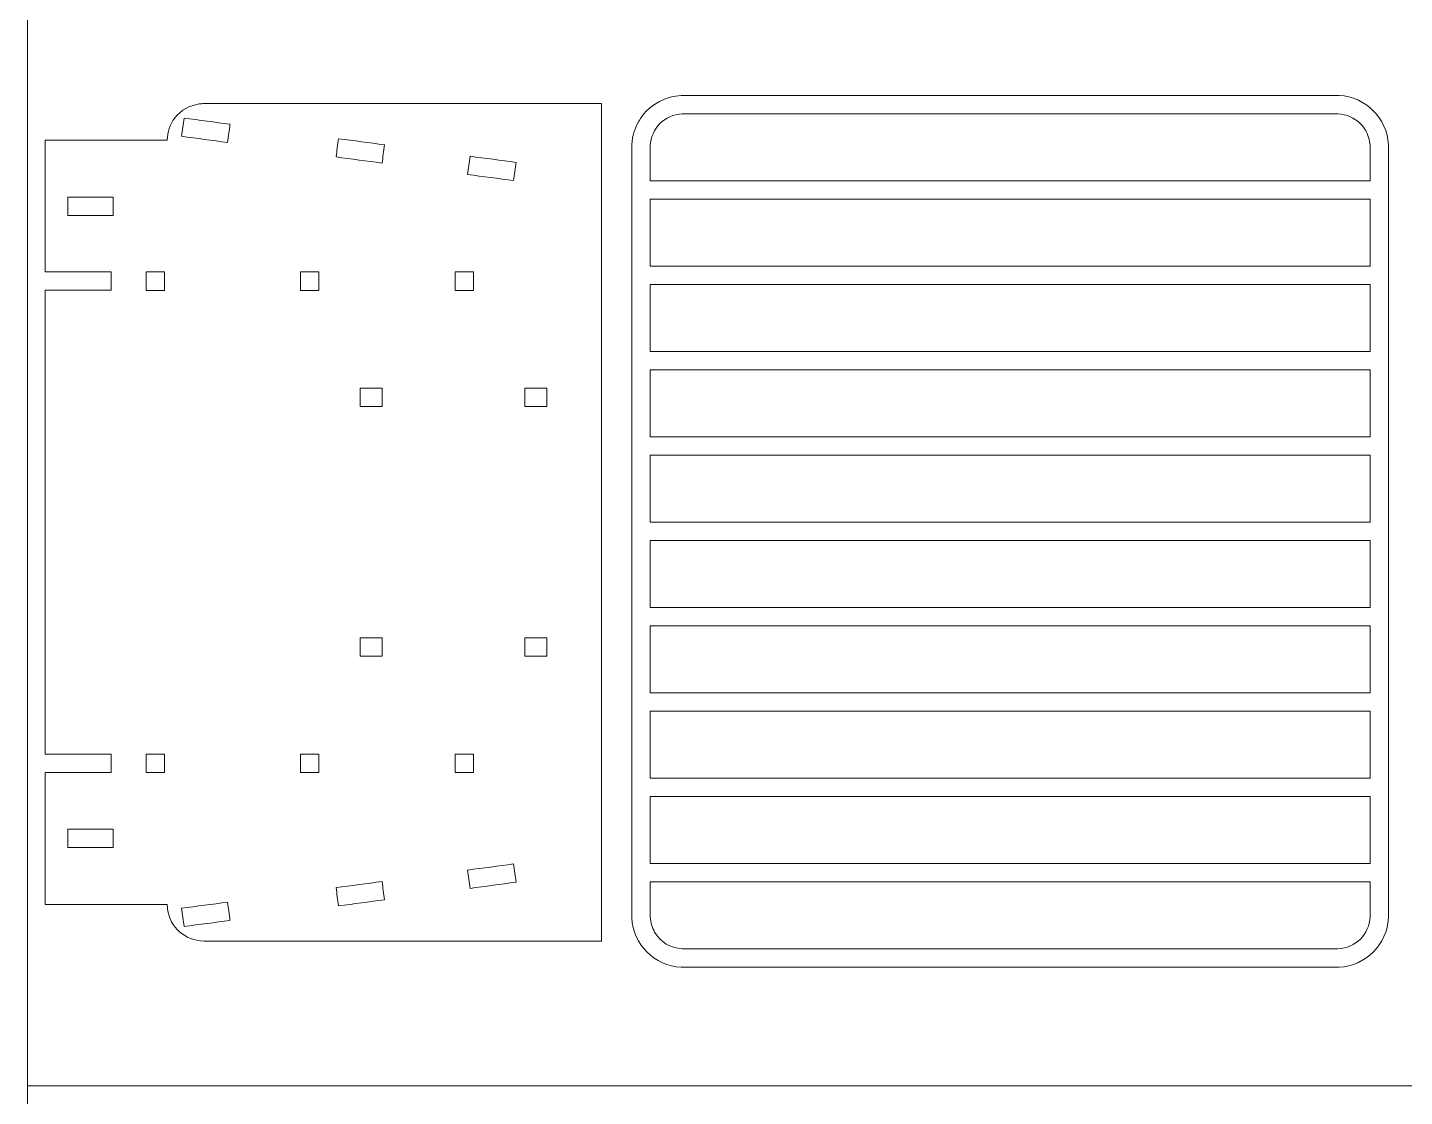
# Model space of a CAD drawing. Header units: centimetres. Extents: x -34.2 to 34.2, y -34.8 to 34.8.
# Drawn here: x -34.2 to -11.66, y -0.18 to 17.31 of the extents above; entities that cross this region are included whole.
import ezdxf

# ---------------------------------------------------------------- set-up
doc = ezdxf.new("R2010")
doc.units = ezdxf.units.CM
doc.header["$MEASUREMENT"] = 0
doc.layers.add('Camada 1', color=7, linetype='Continuous')

msp = doc.modelspace()

# ---------------------------------------------------------------- linework, layer by layer
at = {"layer": 'Camada 1', "color": 175, "lineweight": 9}
msp.add_open_spline([(-34.2, 34.8), (-34.2, 34.8), (34.2, 34.8), (34.2, 34.8), (34.2, 34.8), (34.2, 34.8), (34.2, -34.8), (34.2, -34.8), (34.2, -34.8), (34.2, -34.8), (-34.2, -34.8), (-34.2, -34.8), (-34.2, -34.8), (-34.2, -34.8), (-34.2, 34.8), (-34.2, 34.8)], degree=3, knots=[0, 0, 0, 0, 0.2, 0.2, 0.2, 0.2, 0.4, 0.4, 0.4, 0.4, 0.6, 0.6, 0.6, 0.6, 1, 1, 1, 1], dxfattribs=at)
at = {"layer": 'Camada 1', "color": 3, "lineweight": 9}
for points, knots in [([(-31.78953, 15.83352), (-31.68161, 15.97415), (-31.55337, 16.03102), (-31.39186, 16.06312), (-31.39186, 16.06312), (-31.36576, 16.06483), (-31.33965, 16.06654), (-31.31355, 16.06825), (-31.31355, 16.06825), (-29.14411, 16.06825), (-26.97467, 16.06825), (-24.80524, 16.06825), (-24.80524, 16.06825), (-24.80524, 11.50114), (-24.80524, 6.93402), (-24.80524, 2.3669), (-24.80524, 2.3669), (-26.97467, 2.3669), (-29.14411, 2.3669), (-31.31355, 2.3669), (-31.31355, 2.3669), (-31.62433, 2.37706), (-31.86921, 2.59093), (-31.90837, 2.88856), (-31.90837, 2.88856), (-31.91009, 2.91466), (-31.91179, 2.94077), (-31.91351, 2.96687), (-31.91351, 2.96687), (-32.57895, 2.96687), (-33.24438, 2.96687), (-33.90982, 2.96687), (-33.90982, 2.96687), (-33.90982, 3.68554), (-33.90982, 4.40419), (-33.90982, 5.12286), (-33.90982, 5.12286), (-33.54984, 5.12286), (-33.18985, 5.12286), (-32.82988, 5.12286), (-32.82988, 5.12286), (-32.82988, 5.22286), (-32.82988, 5.32285), (-32.82988, 5.42285), (-32.82988, 5.42285), (-33.18985, 5.42285), (-33.54984, 5.42285), (-33.90982, 5.42285), (-33.90982, 5.42285), (-33.90982, 7.95305), (-33.90982, 10.48326), (-33.90982, 13.01346), (-33.90982, 13.01346), (-33.54984, 13.01346), (-33.18985, 13.01346), (-32.82988, 13.01346), (-32.82988, 13.01346), (-32.82988, 13.11346), (-32.82988, 13.21345), (-32.82988, 13.31345), (-32.82988, 13.31345), (-33.18985, 13.31345), (-33.54984, 13.31345), (-33.90982, 13.31345), (-33.90982, 13.31345), (-33.90982, 14.03172), (-33.90982, 14.75), (-33.90982, 15.46828), (-33.90982, 15.46828), (-33.24438, 15.46828), (-32.57895, 15.46828), (-31.91351, 15.46828), (-31.91351, 15.46828), (-31.9044, 15.6072), (-31.87829, 15.71785), (-31.78953, 15.83352)], [0, 0, 0, 0, 0.05, 0.05, 0.05, 0.05, 0.1, 0.1, 0.1, 0.1, 0.15, 0.15, 0.15, 0.15, 0.2, 0.2, 0.2, 0.2, 0.25, 0.25, 0.25, 0.25, 0.3, 0.3, 0.3, 0.3, 0.35, 0.35, 0.35, 0.35, 0.4, 0.4, 0.4, 0.4, 0.45, 0.45, 0.45, 0.45, 0.5, 0.5, 0.5, 0.5, 0.55, 0.55, 0.55, 0.55, 0.6, 0.6, 0.6, 0.6, 0.65, 0.65, 0.65, 0.65, 0.7, 0.7, 0.7, 0.7, 0.75, 0.75, 0.75, 0.75, 0.8, 0.8, 0.8, 0.8, 0.85, 0.85, 0.85, 0.85, 0.9, 0.9, 0.9, 0.9, 1, 1, 1, 1]), ([(-24.13547, 15.8709), (-24.15584, 15.84041), (-24.17621, 15.80992), (-24.19658, 15.77942), (-24.19658, 15.77942), (-24.26527, 15.64013), (-24.29764, 15.55405), (-24.30811, 15.39427), (-24.30811, 15.39427), (-24.30811, 11.17775), (-24.30811, 6.96122), (-24.30811, 2.7447), (-24.30811, 2.7447), (-24.2941, 2.31673), (-23.93154, 1.95419), (-23.50358, 1.94017), (-23.50358, 1.94017), (-19.91321, 1.94017), (-16.32282, 1.94017), (-12.73244, 1.94017), (-12.73244, 1.94017), (-12.30449, 1.95419), (-11.94193, 2.31674), (-11.92792, 2.7447), (-11.92792, 2.7447), (-11.92792, 6.96122), (-11.92792, 11.17776), (-11.92792, 15.39428), (-11.92792, 15.39428), (-11.94193, 15.82224), (-12.30448, 16.1848), (-12.73244, 16.19881), (-12.73244, 16.19881), (-16.32282, 16.19881), (-19.91321, 16.1988), (-23.50358, 16.1988), (-23.50358, 16.1988), (-23.74109, 16.19102), (-24.00007, 16.05985), (-24.13547, 15.8709)], [0, 0, 0, 0, 0.09090909, 0.09090909, 0.09090909, 0.09090909, 0.18181818, 0.18181818, 0.18181818, 0.18181818, 0.27272727, 0.27272727, 0.27272727, 0.27272727, 0.36363636, 0.36363636, 0.36363636, 0.36363636, 0.45454545, 0.45454545, 0.45454545, 0.45454545, 0.54545455, 0.54545455, 0.54545455, 0.54545455, 0.63636364, 0.63636364, 0.63636364, 0.63636364, 0.72727273, 0.72727273, 0.72727273, 0.72727273, 0.81818182, 0.81818182, 0.81818182, 0.81818182, 1, 1, 1, 1]), ([(-24.00815, 14.80295), (-24.00815, 14.80295), (-12.22789, 14.80295), (-12.22789, 14.80295), (-12.22789, 14.80295), (-12.22789, 14.80295), (-12.22789, 15.37462), (-12.22789, 15.37462), (-12.22789, 15.37462), (-12.23726, 15.66091), (-12.46747, 15.88951), (-12.75211, 15.89884), (-12.75211, 15.89884), (-16.32938, 15.89884), (-19.90666, 15.89884), (-23.48393, 15.89884), (-23.48393, 15.89884), (-23.7702, 15.88946), (-23.99882, 15.65923), (-24.00815, 15.37462), (-24.00815, 15.37462), (-24.00815, 15.37462), (-24.00815, 14.80295), (-24.00815, 14.80295)], [0, 0, 0, 0, 0.14285714, 0.14285714, 0.14285714, 0.14285714, 0.28571429, 0.28571429, 0.28571429, 0.28571429, 0.42857143, 0.42857143, 0.42857143, 0.42857143, 0.57142857, 0.57142857, 0.57142857, 0.57142857, 0.71428571, 0.71428571, 0.71428571, 0.71428571, 1, 1, 1, 1]), ([(-24.00815, 13.40708), (-24.00815, 13.40708), (-12.22789, 13.40708), (-12.22789, 13.40708), (-12.22789, 13.40708), (-12.22789, 13.40708), (-12.22789, 14.50297), (-12.22789, 14.50297), (-12.22789, 14.50297), (-12.22789, 14.50297), (-24.00815, 14.50297), (-24.00815, 14.50297), (-24.00815, 14.50297), (-24.00815, 14.50297), (-24.00815, 13.40708), (-24.00815, 13.40708)], [0, 0, 0, 0, 0.2, 0.2, 0.2, 0.2, 0.4, 0.4, 0.4, 0.4, 0.6, 0.6, 0.6, 0.6, 1, 1, 1, 1]), ([(-24.00815, 12.01121), (-24.00815, 12.01121), (-12.22789, 12.01121), (-12.22789, 12.01121), (-12.22789, 12.01121), (-12.22789, 12.01121), (-12.22789, 13.10711), (-12.22789, 13.10711), (-12.22789, 13.10711), (-12.22789, 13.10711), (-24.00815, 13.10711), (-24.00815, 13.10711), (-24.00815, 13.10711), (-24.00815, 13.10711), (-24.00815, 12.01121), (-24.00815, 12.01121)], [0, 0, 0, 0, 0.2, 0.2, 0.2, 0.2, 0.4, 0.4, 0.4, 0.4, 0.6, 0.6, 0.6, 0.6, 1, 1, 1, 1]), ([(-24.00815, 10.61534), (-24.00815, 10.61534), (-12.22789, 10.61534), (-12.22789, 10.61534), (-12.22789, 10.61534), (-12.22789, 10.61534), (-12.22789, 11.71123), (-12.22789, 11.71123), (-12.22789, 11.71123), (-12.22789, 11.71123), (-24.00815, 11.71123), (-24.00815, 11.71123), (-24.00815, 11.71123), (-24.00815, 11.71123), (-24.00815, 10.61534), (-24.00815, 10.61534)], [0, 0, 0, 0, 0.2, 0.2, 0.2, 0.2, 0.4, 0.4, 0.4, 0.4, 0.6, 0.6, 0.6, 0.6, 1, 1, 1, 1]), ([(-24.00815, 9.21948), (-24.00815, 9.21948), (-12.22789, 9.21948), (-12.22789, 9.21948), (-12.22789, 9.21948), (-12.22789, 9.21948), (-12.22789, 10.31537), (-12.22789, 10.31537), (-12.22789, 10.31537), (-12.22789, 10.31537), (-24.00815, 10.31537), (-24.00815, 10.31537), (-24.00815, 10.31537), (-24.00815, 10.31537), (-24.00815, 9.21948), (-24.00815, 9.21948)], [0, 0, 0, 0, 0.2, 0.2, 0.2, 0.2, 0.4, 0.4, 0.4, 0.4, 0.6, 0.6, 0.6, 0.6, 1, 1, 1, 1]), ([(-24.00815, 7.82362), (-24.00815, 7.82362), (-12.22788, 7.82362), (-12.22788, 7.82362), (-12.22788, 7.82362), (-12.22788, 7.82362), (-12.22788, 8.9195), (-12.22788, 8.9195), (-12.22788, 8.9195), (-12.22788, 8.9195), (-24.00815, 8.9195), (-24.00815, 8.9195), (-24.00815, 8.9195), (-24.00815, 8.9195), (-24.00815, 7.82362), (-24.00815, 7.82362)], [0, 0, 0, 0, 0.2, 0.2, 0.2, 0.2, 0.4, 0.4, 0.4, 0.4, 0.6, 0.6, 0.6, 0.6, 1, 1, 1, 1]), ([(-24.00815, 6.42775), (-24.00815, 6.42775), (-12.22788, 6.42775), (-12.22788, 6.42775), (-12.22788, 6.42775), (-12.22788, 6.42775), (-12.22788, 7.52364), (-12.22788, 7.52364), (-12.22788, 7.52364), (-12.22788, 7.52364), (-24.00815, 7.52364), (-24.00815, 7.52364), (-24.00815, 7.52364), (-24.00815, 7.52364), (-24.00815, 6.42775), (-24.00815, 6.42775)], [0, 0, 0, 0, 0.2, 0.2, 0.2, 0.2, 0.4, 0.4, 0.4, 0.4, 0.6, 0.6, 0.6, 0.6, 1, 1, 1, 1]), ([(-24.00815, 5.03188), (-24.00815, 5.03188), (-12.22788, 5.03188), (-12.22788, 5.03188), (-12.22788, 5.03188), (-12.22788, 5.03188), (-12.22788, 6.12778), (-12.22788, 6.12778), (-12.22788, 6.12778), (-12.22788, 6.12778), (-24.00815, 6.12778), (-24.00815, 6.12778), (-24.00815, 6.12778), (-24.00815, 6.12778), (-24.00815, 5.03188), (-24.00815, 5.03188)], [0, 0, 0, 0, 0.2, 0.2, 0.2, 0.2, 0.4, 0.4, 0.4, 0.4, 0.6, 0.6, 0.6, 0.6, 1, 1, 1, 1]), ([(-24.00815, 4.7319), (-24.00815, 4.7319), (-24.00815, 3.63601), (-24.00815, 3.63601), (-24.00815, 3.63601), (-24.00815, 3.63601), (-12.22788, 3.63601), (-12.22788, 3.63601), (-12.22788, 3.63601), (-12.22788, 3.63601), (-12.22788, 4.7319), (-12.22788, 4.7319), (-12.22788, 4.7319), (-12.22788, 4.7319), (-24.00815, 4.7319), (-24.00815, 4.7319)], [0, 0, 0, 0, 0.2, 0.2, 0.2, 0.2, 0.4, 0.4, 0.4, 0.4, 0.6, 0.6, 0.6, 0.6, 1, 1, 1, 1]), ([(-12.22788, 2.76437), (-12.22788, 2.76437), (-12.22788, 3.33604), (-12.22788, 3.33604), (-12.22788, 3.33604), (-12.22788, 3.33604), (-24.00815, 3.33604), (-24.00815, 3.33604), (-24.00815, 3.33604), (-24.00815, 3.33604), (-24.00815, 2.76436), (-24.00815, 2.76436), (-24.00815, 2.76436), (-24.00125, 2.65916), (-23.98142, 2.60148), (-23.93624, 2.50986), (-23.93624, 2.50986), (-23.82338, 2.34094), (-23.69393, 2.2539), (-23.48393, 2.24014), (-23.48393, 2.24014), (-19.90666, 2.24014), (-16.32937, 2.24015), (-12.7521, 2.24015), (-12.7521, 2.24015), (-12.46583, 2.24952), (-12.2372, 2.47974), (-12.22788, 2.76437)], [0, 0, 0, 0, 0.125, 0.125, 0.125, 0.125, 0.25, 0.25, 0.25, 0.25, 0.375, 0.375, 0.375, 0.375, 0.5, 0.5, 0.5, 0.5, 0.625, 0.625, 0.625, 0.625, 0.75, 0.75, 0.75, 0.75, 1, 1, 1, 1])]:
    msp.add_open_spline(points, degree=3, knots=knots, dxfattribs=at)
at = {"layer": 'Camada 1', "lineweight": 9}
for points in [[(-30.92621, 15.43213), (-30.91293, 15.53164), (-30.89965, 15.63115), (-30.88637, 15.73066), (-30.88637, 15.73066), (-31.13723, 15.76412), (-31.38809, 15.7976), (-31.63895, 15.83107), (-31.63895, 15.83107), (-31.65222, 15.73157), (-31.66551, 15.63205), (-31.67878, 15.53255), (-31.67878, 15.53255), (-31.42792, 15.49908), (-31.17707, 15.4656), (-30.92621, 15.43213)], [(-28.39745, 15.09474), (-28.38418, 15.19424), (-28.37089, 15.29375), (-28.35762, 15.39325), (-28.35762, 15.39325), (-28.60848, 15.42672), (-28.85933, 15.4602), (-29.11019, 15.49367), (-29.11019, 15.49367), (-29.12346, 15.39416), (-29.13675, 15.29465), (-29.15002, 15.19514), (-29.15002, 15.19514), (-28.89916, 15.16168), (-28.64831, 15.12821), (-28.39745, 15.09474)], [(-26.99754, 14.90796), (-26.74668, 14.87449), (-26.49583, 14.84101), (-26.24497, 14.80754), (-26.24497, 14.80754), (-26.23169, 14.90705), (-26.21842, 15.00655), (-26.20513, 15.10606), (-26.20513, 15.10606), (-26.45599, 15.13952), (-26.70685, 15.17299), (-26.95771, 15.20646), (-26.95771, 15.20646), (-26.97099, 15.10696), (-26.98427, 15.00746), (-26.99754, 14.90796)], [(-33.53956, 14.53944), (-33.53956, 14.43905), (-33.53956, 14.33866), (-33.53956, 14.23826), (-33.53956, 14.23826), (-33.29273, 14.23826), (-33.04589, 14.23826), (-32.79906, 14.23826), (-32.79906, 14.23826), (-32.79906, 14.33866), (-32.79906, 14.43905), (-32.79906, 14.53944), (-32.79906, 14.53944), (-33.04589, 14.53944), (-33.29273, 14.53944), (-33.53956, 14.53944)], [(-31.95869, 13.01228), (-31.95869, 13.11268), (-31.95869, 13.21306), (-31.95869, 13.31345), (-31.95869, 13.31345), (-32.05908, 13.31345), (-32.15946, 13.31345), (-32.25985, 13.31345), (-32.25985, 13.31345), (-32.25985, 13.21306), (-32.25985, 13.11268), (-32.25985, 13.01228), (-32.25985, 13.01228), (-32.15946, 13.01228), (-32.05908, 13.01228), (-31.95869, 13.01228)], [(-29.73168, 13.01228), (-29.63129, 13.01228), (-29.53091, 13.01228), (-29.43052, 13.01228), (-29.43052, 13.01228), (-29.43052, 13.11268), (-29.43052, 13.21306), (-29.43052, 13.31345), (-29.43052, 13.31345), (-29.53091, 13.31345), (-29.63129, 13.31345), (-29.73168, 13.31345), (-29.73168, 13.31345), (-29.73168, 13.21306), (-29.73168, 13.11268), (-29.73168, 13.01228)], [(-27.20352, 13.01228), (-27.10313, 13.01228), (-27.00274, 13.01228), (-26.90235, 13.01228), (-26.90235, 13.01228), (-26.90235, 13.11268), (-26.90235, 13.21306), (-26.90235, 13.31345), (-26.90235, 13.31345), (-27.00274, 13.31345), (-27.10313, 13.31345), (-27.20352, 13.31345), (-27.20352, 13.31345), (-27.20352, 13.21306), (-27.20352, 13.11268), (-27.20352, 13.01228)], [(-28.75793, 11.11067), (-28.63793, 11.11067), (-28.51794, 11.11067), (-28.39794, 11.11067), (-28.39794, 11.11067), (-28.39794, 11.21066), (-28.39794, 11.31066), (-28.39794, 11.41066), (-28.39794, 11.41066), (-28.51794, 11.41066), (-28.63793, 11.41066), (-28.75793, 11.41066), (-28.75793, 11.41066), (-28.75793, 11.31066), (-28.75793, 11.21066), (-28.75793, 11.11067)], [(-26.0625, 11.11067), (-25.94251, 11.11067), (-25.82251, 11.11067), (-25.70253, 11.11067), (-25.70253, 11.11067), (-25.70253, 11.21066), (-25.70253, 11.31066), (-25.70253, 11.41066), (-25.70253, 11.41066), (-25.82251, 11.41066), (-25.94251, 11.41066), (-26.0625, 11.41066), (-26.0625, 11.41066), (-26.0625, 11.31066), (-26.0625, 11.21066), (-26.0625, 11.11067)], [(-28.75793, 7.02566), (-28.63793, 7.02566), (-28.51794, 7.02566), (-28.39794, 7.02566), (-28.39794, 7.02566), (-28.39794, 7.12566), (-28.39794, 7.22566), (-28.39794, 7.32565), (-28.39794, 7.32565), (-28.51794, 7.32565), (-28.63793, 7.32565), (-28.75793, 7.32565), (-28.75793, 7.32565), (-28.75793, 7.22566), (-28.75793, 7.12566), (-28.75793, 7.02566)], [(-26.0625, 7.02566), (-25.94251, 7.02566), (-25.82251, 7.02566), (-25.70253, 7.02566), (-25.70253, 7.02566), (-25.70253, 7.12566), (-25.70253, 7.22566), (-25.70253, 7.32565), (-25.70253, 7.32565), (-25.82251, 7.32565), (-25.94251, 7.32565), (-26.0625, 7.32565), (-26.0625, 7.32565), (-26.0625, 7.22566), (-26.0625, 7.12566), (-26.0625, 7.02566)], [(-32.25985, 5.12168), (-32.15946, 5.12168), (-32.05908, 5.12168), (-31.95869, 5.12168), (-31.95869, 5.12168), (-31.95869, 5.22208), (-31.95869, 5.32246), (-31.95869, 5.42285), (-31.95869, 5.42285), (-32.05908, 5.42285), (-32.15946, 5.42285), (-32.25985, 5.42285), (-32.25985, 5.42285), (-32.25985, 5.32246), (-32.25985, 5.22208), (-32.25985, 5.12168)], [(-29.73168, 5.12168), (-29.63129, 5.12168), (-29.53091, 5.12168), (-29.43052, 5.12168), (-29.43052, 5.12168), (-29.43052, 5.22208), (-29.43052, 5.32246), (-29.43052, 5.42285), (-29.43052, 5.42285), (-29.53091, 5.42285), (-29.63129, 5.42285), (-29.73168, 5.42285), (-29.73168, 5.42285), (-29.73168, 5.32246), (-29.73168, 5.22208), (-29.73168, 5.12168)], [(-27.20352, 5.12168), (-27.10313, 5.12168), (-27.00274, 5.12168), (-26.90235, 5.12168), (-26.90235, 5.12168), (-26.90235, 5.22208), (-26.90235, 5.32246), (-26.90235, 5.42285), (-26.90235, 5.42285), (-27.00274, 5.42285), (-27.10313, 5.42285), (-27.20352, 5.42285), (-27.20352, 5.42285), (-27.20352, 5.32246), (-27.20352, 5.22208), (-27.20352, 5.12168)], [(-33.53956, 3.8957), (-33.53956, 3.9961), (-33.53956, 4.09648), (-33.53956, 4.19687), (-33.53956, 4.19687), (-33.29273, 4.19687), (-33.04589, 4.19687), (-32.79906, 4.19687), (-32.79906, 4.19687), (-32.79906, 4.09648), (-32.79906, 3.9961), (-32.79906, 3.8957), (-32.79906, 3.8957), (-33.04589, 3.8957), (-33.29273, 3.8957), (-33.53956, 3.8957)], [(-26.99754, 3.52721), (-26.98427, 3.42769), (-26.97099, 3.32819), (-26.95771, 3.22867), (-26.95771, 3.22867), (-26.70685, 3.26215), (-26.45599, 3.29562), (-26.20513, 3.3291), (-26.20513, 3.3291), (-26.21842, 3.4286), (-26.23169, 3.52811), (-26.24497, 3.62761), (-26.24497, 3.62761), (-26.49583, 3.59414), (-26.74668, 3.56068), (-26.99754, 3.52721)], [(-29.15002, 3.24001), (-29.13675, 3.1405), (-29.12346, 3.04099), (-29.11019, 2.94148), (-29.11019, 2.94148), (-28.85933, 2.97496), (-28.60848, 3.00842), (-28.35762, 3.0419), (-28.35762, 3.0419), (-28.37089, 3.14141), (-28.38418, 3.24092), (-28.39745, 3.34043), (-28.39745, 3.34043), (-28.64831, 3.30696), (-28.89916, 3.27348), (-29.15002, 3.24001)], [(-31.67878, 2.9026), (-31.66551, 2.80309), (-31.65222, 2.70359), (-31.63895, 2.60408), (-31.63895, 2.60408), (-31.38809, 2.63755), (-31.13723, 2.67102), (-30.88637, 2.70449), (-30.88637, 2.70449), (-30.89965, 2.804), (-30.91293, 2.90351), (-30.92621, 3.00302), (-30.92621, 3.00302), (-31.17707, 2.96954), (-31.42792, 2.93608), (-31.67878, 2.9026)]]:
    msp.add_open_spline(points, degree=3, knots=[0, 0, 0, 0, 0.2, 0.2, 0.2, 0.2, 0.4, 0.4, 0.4, 0.4, 0.6, 0.6, 0.6, 0.6, 1, 1, 1, 1], dxfattribs=at)
at = {"layer": 'Camada 1', "color": 175, "lineweight": 9}
msp.add_open_spline([(34.2, 0), (34.2, 0), (-34.2, 0), (-34.2, 0)], degree=3, dxfattribs=at)

doc.saveas('drawing.dxf')
